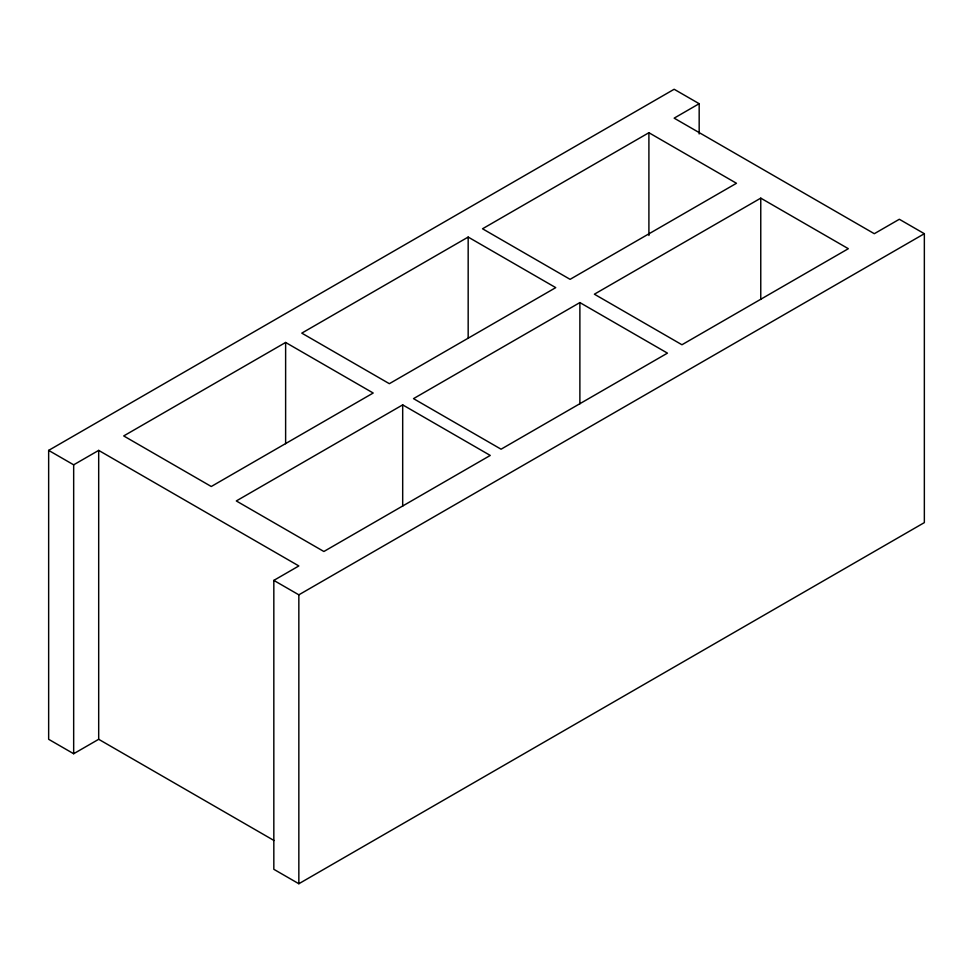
<?xml version="1.0" encoding="UTF-8"?>
<svg xmlns="http://www.w3.org/2000/svg" width="973" height="973" viewBox="0 0 973 973"><rect width="100%" height="100%" fill="white"/><g stroke="black" fill="none" stroke-linecap="round" stroke-linejoin="round"><path stroke-width="1.46" d="M273.997 840.502L98.687 739.298L73.668 753.734L48.65 739.298L48.65 450.39L674.155 89.261L699.173 103.697L699.173 133.958M48.65 450.39L73.668 464.826L98.687 450.39L298.845 565.945L273.827 580.394L273.827 869.303L298.845 883.739L924.35 522.61L924.35 233.702L899.332 219.266L874.313 233.702L674.155 118.147L699.173 103.697M285.624 342.46L123.705 435.94L211.275 486.5L373.194 393.019L285.624 342.46L285.624 443.724M468.171 237.071L301.788 333.131L389.358 383.69L555.741 287.631L468.171 237.071L468.171 338.336M648.906 132.717L482.523 228.777L570.093 279.336L736.476 183.277L648.906 132.717L648.906 235.502M402.688 404.877L236.305 500.949L323.875 551.496L490.258 455.437L402.688 404.877L402.688 506.155M579.884 302.579L413.501 398.638L501.071 449.198L667.454 353.138L579.884 302.579L579.884 403.856M760.764 198.139L594.381 294.199L681.951 344.758L848.334 248.699L760.764 198.139L760.764 299.416M273.827 580.394L298.845 594.831L924.35 233.702M298.845 594.831L298.845 883.739M98.687 450.39L98.687 739.298M73.668 464.826L73.668 753.734"/></g></svg>
